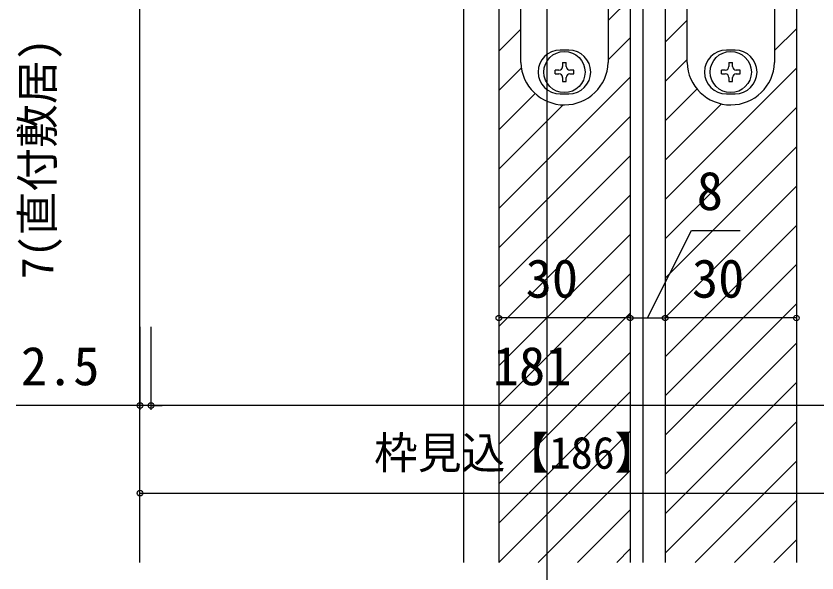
# Model space of a CAD drawing. Units: millimetres, scale not verified. Extents: x -525 to 525, y -783 to 779.
# Drawn here: x -407.3 to -224.3, y 328.3 to 455.5 of the extents above; entities that cross this region are included whole.
import ezdxf
from ezdxf.enums import TextEntityAlignment as Align

# ---------------------------------------------------------------- set-up
doc = ezdxf.new("R2010")
doc.units = ezdxf.units.MM
doc.header["$LTSCALE"] = 4
for name, color, linetype in [('0-5_YKK_12', 2, 'Continuous'), ('0-6_YKK_13', 4, 'Continuous'), ('0-8_YKK_D', 6, 'Continuous')]:
    doc.layers.add(name, color=color, linetype=linetype)
doc.styles.add('ＭＳ ゴシック', font='')
doc.styles.get('ＭＳ ゴシック').set_extended_font_data('MS Gothic')

msp = doc.modelspace()

# ---------------------------------------------------------------- linework, layer by layer
at = {"layer": '0-5_YKK_12'}
for p, q in [((-285.999, 548.2), (-285.999, 150.7)), ((-378.999, 330.7), (-378.999, 500.7)), ((-296.999, 479.7), (-296.999, 330.7)), ((-266.999, 479.7), (-266.999, 330.7)), ((-258.999, 479.7), (-258.999, 330.7)), ((-228.999, 479.7), (-228.999, 330.7)), ((-304.999, 330.7), (-304.999, 476.7)), ((-263.999, 330.7), (-263.999, 473.7)), ((-271.984, 454.505), (-266.999, 459.489)), ((-258.986, 449.542), (-253.984, 454.545)), ((-296.987, 447.463), (-291.984, 452.466)), ((-233.984, 447.604), (-228.999, 452.588)), ((-271.984, 445.525), (-266.999, 450.509)), ((-258.987, 440.561), (-253.984, 445.564)), ((-296.988, 438.481), (-291.86, 443.609)), ((-258.99, 413.617), (-228.999, 443.608)), ((-296.991, 411.538), (-266.999, 441.529)), ((-296.989, 429.5), (-288.699, 437.789)), ((-258.988, 431.579), (-251.714, 438.854)), ((-296.99, 420.519), (-282.303, 435.205)), ((-258.991, 404.636), (-228.999, 434.628)), ((-258.989, 422.598), (-246.15, 435.438)), ((-296.992, 402.556), (-266.999, 432.549)), ((-258.992, 395.654), (-228.999, 425.647)), ((-296.992, 393.575), (-266.999, 423.568)), ((-258.993, 386.673), (-228.999, 416.667)), ((-296.993, 384.594), (-266.999, 414.588)), ((-258.994, 377.692), (-228.999, 407.687)), ((-296.994, 375.613), (-266.999, 405.608)), ((-258.995, 368.711), (-228.999, 398.707)), ((-296.995, 366.631), (-266.999, 396.628)), ((-258.996, 359.729), (-228.999, 389.726)), ((-296.996, 357.65), (-266.999, 387.647)), ((-258.997, 350.748), (-228.999, 380.746)), ((-296.997, 348.669), (-266.999, 378.667)), ((-258.998, 341.767), (-228.999, 371.766)), ((-296.998, 339.688), (-266.999, 369.687)), ((-258.999, 332.786), (-228.999, 362.786)), ((-296.999, 330.707), (-266.999, 360.707)), ((-252.104, 330.7), (-228.999, 353.805)), ((-288.025, 330.7), (-266.999, 351.726)), ((-243.124, 330.7), (-228.999, 344.825)), ((-279.045, 330.7), (-266.999, 342.746)), ((-234.144, 330.7), (-228.999, 335.845)), ((-270.065, 330.7), (-266.999, 333.766))]:
    msp.add_line(p, q, dxfattribs=at)
at = {"layer": '0-6_YKK_13'}
for p, q in [((-271.999, 463.1), (-271.999, 444.9)), ((-233.999, 463.1), (-233.999, 444.9)), ((-280.999, 447.7), (-282.999, 447.7)), ((-242.999, 447.7), (-244.999, 447.7)), ((-282.419, 444.85), (-281.579, 444.85)), ((-282.419, 444.85), (-282.419, 443.96)), ((-281.579, 443.96), (-281.579, 444.85)), ((-244.419, 444.85), (-243.579, 444.85)), ((-244.419, 444.85), (-244.419, 443.96)), ((-243.579, 443.96), (-243.579, 444.85)), ((-284.149, 442.28), (-284.149, 443.12)), ((-283.259, 443.12), (-284.149, 443.12)), ((-279.849, 443.12), (-280.739, 443.12)), ((-279.849, 442.28), (-279.849, 443.12)), ((-246.149, 442.28), (-246.149, 443.12)), ((-245.259, 443.12), (-246.149, 443.12)), ((-241.849, 443.12), (-242.739, 443.12)), ((-241.849, 442.28), (-241.849, 443.12)), ((-284.149, 442.28), (-283.259, 442.28)), ((-282.419, 441.44), (-282.419, 440.55)), ((-281.579, 440.55), (-281.579, 441.44)), ((-280.739, 442.28), (-279.849, 442.28)), ((-280.739, 442.28), (-279.849, 442.28)), ((-246.149, 442.28), (-245.259, 442.28)), ((-244.419, 441.44), (-244.419, 440.55)), ((-243.579, 440.55), (-243.579, 441.44)), ((-242.739, 442.28), (-241.849, 442.28)), ((-242.739, 442.28), (-241.849, 442.28)), ((-282.419, 440.55), (-281.579, 440.55)), ((-244.419, 440.55), (-243.579, 440.55)), ((-282.999, 437.7), (-280.999, 437.7)), ((-244.999, 437.7), (-242.999, 437.7))]:
    msp.add_line(p, q, dxfattribs=at)
for points in [[(-291.999, 444.908), (-291.999, 463.1), (-291.999, 475.2)], [(-253.999, 444.908), (-253.999, 463.1), (-253.999, 475.2)]]:
    msp.add_lwpolyline(points, dxfattribs=at)
for centre in [(-281.999, 442.7), (-243.999, 442.7)]:
    msp.add_circle(centre, 4.7, dxfattribs=at)
for centre, radius, start, end in [((-282.999, 442.7), 5, 90, 270), ((-280.999, 442.7), 5, 270, 90), ((-244.999, 442.7), 5, 90, 270), ((-242.999, 442.7), 5, 270, 90), ((-291.499, 444.908), 0.5, 180, 181.79037), ((-281.999, 445.205), 10.005, 181.79037, 358.25523), ((-253.499, 444.908), 0.5, 180, 181.79037), ((-243.999, 445.205), 10.005, 181.79037, 358.25523), ((-283.259, 443.96), 0.84, 270, 0), ((-280.739, 443.96), 0.84, 180, 270), ((-245.259, 443.96), 0.84, 270, 0), ((-242.739, 443.96), 0.84, 180, 270), ((-283.259, 441.44), 0.84, 0, 90), ((-280.739, 441.44), 0.84, 90, 180), ((-245.259, 441.44), 0.84, 0, 90), ((-242.739, 441.44), 0.84, 90, 180)]:
    msp.add_arc(centre, radius, start, end, dxfattribs=at)
at = {"layer": '0-8_YKK_D'}
for p, q in [((-266.999, 386.528), (-296.999, 386.528)), ((-266.999, 386.89), (-266.999, 387.528)), ((-266.999, 386.528), (-258.999, 386.528)), ((-228.999, 386.528), (-258.999, 386.528)), ((-378.999, 384.528), (-378.999, 365.528)), ((-376.499, 384.528), (-376.499, 365.528)), ((-376.499, 384.528), (-376.499, 365.528)), ((-378.999, 366.528), (-407.327, 366.528)), ((-376.499, 366.528), (-378.999, 366.528)), ((-376.499, 366.528), (-373.949, 366.528)), ((-195.499, 366.528), (-376.499, 366.528)), ((-378.999, 346.528), (-192.999, 346.528))]:
    msp.add_line(p, q, dxfattribs=at)
msp.add_lwpolyline([(-262.999, 386.528), (-252.957, 406.528), (-241.866, 406.528)], dxfattribs=at)
for centre in [(-296.999, 386.528), (-266.999, 386.528), (-266.999, 386.528), (-258.999, 386.528), (-258.999, 386.528), (-228.999, 386.528), (-378.999, 366.528), (-376.499, 366.528), (-376.499, 366.528), (-378.999, 346.528)]:
    msp.add_circle(centre, 0.637, dxfattribs=at)

# ---------------------------------------------------------------- texts
at = {"layer": '0-8_YKK_D', "style": 'ＭＳ ゴシック'}
msp.add_text('7(直付敷居)', height=7.331, rotation=90, dxfattribs=at).set_placement((-396.583, 395.4), align=Align.BOTTOM_LEFT)
for s, height, p in [('8', 8.798, (-251.775, 408.528)), ('30', 8.798, (-290.863, 388.528)), ('30', 8.798, (-252.863, 388.528)), ('2.5', 8.798, (-406.213, 368.528)), ('181', 8.798, (-298.374, 368.528)), ('枠見込【186】', 7.331, (-325.516, 349.892))]:
    msp.add_text(s, height=height, dxfattribs=at).set_placement(p, align=Align.BOTTOM_LEFT)

doc.saveas('drawing.dxf')
